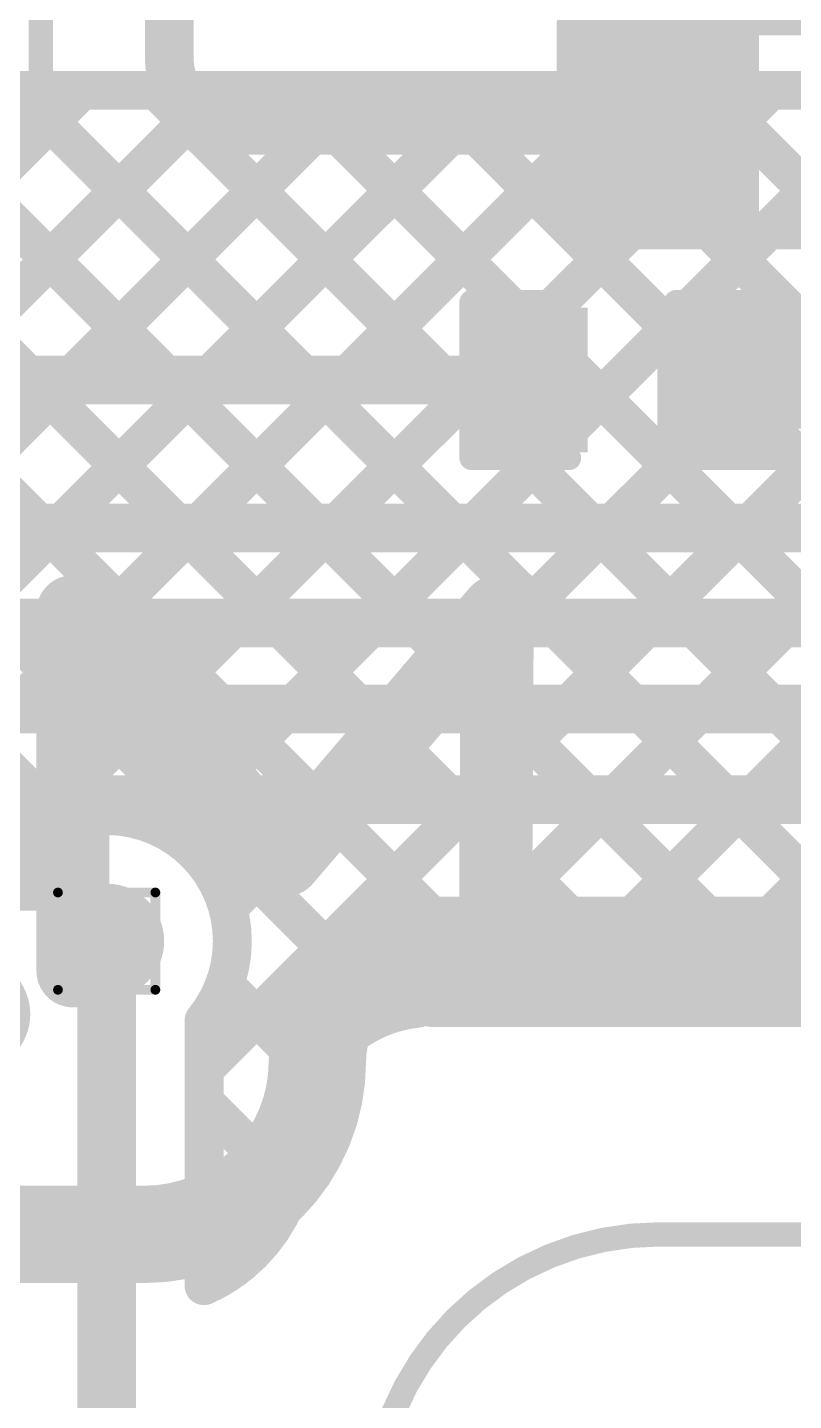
# Model space of a CAD drawing. Header units: inches. Extents: x -17 to 349, y -40 to 215.
# Drawn here: x 105.8 to 109.8, y 115.47 to 122.64 of the extents above; entities that cross this region are included whole.
import ezdxf

# ---------------------------------------------------------------- set-up
doc = ezdxf.new("R2010")
doc.units = ezdxf.units.IN
for name, color, linetype in [('Board Outline', 216, 'Continuous'), ('Bottom Layer', 5, 'Continuous'), ('Drill Drawing', 1, 'Continuous'), ('Top Layer', 1, 'Continuous'), ('Top Overlay', 2, 'Continuous'), ('Top Paste', 8, 'Continuous'), ('Top Solder', 216, 'Continuous'), ('Via Holes', 16, 'Continuous')]:
    doc.layers.add(name, color=color, linetype=linetype)

# ---------------------------------------------------------------- blocks, each defined once
blk = doc.blocks.new('C___0402_35')
at = {"layer": 'Top Layer'}
for points in [[(-0.6985, -0.3175), (-0.6985, 0.3175), (-0.2412999999999999, 0.3175), (-0.2413, -0.3175)], [(0.2412999999999999, -0.3175), (0.2413, 0.3175), (0.6985, 0.3175), (0.6985, -0.3175)]]:
    blk.add_hatch(color=1, dxfattribs=at).paths.add_polyline_path(points)
at = {"layer": 'Top Paste'}
for points in [[(-0.6985, -0.3175), (-0.6985, 0.3175), (-0.2412999999999999, 0.3175), (-0.2413, -0.3175)], [(0.2412999999999999, -0.3175), (0.2413, 0.3175), (0.6985, 0.3175), (0.6985, -0.3175)]]:
    blk.add_hatch(color=8, dxfattribs=at).paths.add_polyline_path(points)
at = {"layer": 'Top Solder'}
for points in [[(-0.7584998799999999, -0.37749988), (-0.7584998799999999, 0.37749988), (-0.18130012, 0.37749988), (-0.18130012, -0.37749988)], [(0.18130012, -0.37749988), (0.18130012, 0.37749988), (0.7584998799999999, 0.37749988), (0.7584998799999999, -0.37749988)]]:
    blk.add_hatch(color=216, dxfattribs=at).paths.add_polyline_path(points)
at = {"layer": 'Top Overlay'}
for points in [[(-0.7874, 0.4064, 0.127, 0.127, 0), (-0.7874, -0.4064, 0.127, 0.127, 0)], [(-0.2794, 0.4064, 0.127, 0.127, 0), (-0.7874, 0.4064, 0.127, 0.127, 0)], [(0.7874, 0.4064, 0.127, 0.127, 0), (0.2794, 0.4064, 0.127, 0.127, 0)], [(0.7874, 0.4064, 0.127, 0.127, 0), (0.7874, -0.4064, 0.127, 0.127, 0)], [(-0.2794, -0.4064, 0.127, 0.127, 0), (-0.7874, -0.4064, 0.127, 0.127, 0)], [(0.7874, -0.4064, 0.127, 0.127, 0), (0.2794, -0.4064, 0.127, 0.127, 0)]]:
    blk.add_lwpolyline(points, format="xyseb", dxfattribs=at)
for points in [[(-0.8191499999999999, 0.4064, 0.0635, 0.0635, 1), (-0.7556499999999999, 0.4064, 0.0635, 0.0635, 1)], [(-0.8191499999999999, 0.4064, 0.0635, 0.0635, 1), (-0.7556499999999999, 0.4064, 0.0635, 0.0635, 1)], [(-0.31115, 0.4064, 0.0635, 0.0635, 1), (-0.24765, 0.4064, 0.0635, 0.0635, 1)], [(0.24765, 0.4064, 0.0635, 0.0635, 1), (0.31115, 0.4064, 0.0635, 0.0635, 1)], [(0.7556499999999999, 0.4064, 0.0635, 0.0635, 1), (0.8191499999999999, 0.4064, 0.0635, 0.0635, 1)], [(0.7556499999999999, 0.4064, 0.0635, 0.0635, 1), (0.8191499999999999, 0.4064, 0.0635, 0.0635, 1)], [(-0.8191499999999999, -0.4064, 0.0635, 0.0635, 1), (-0.7556499999999999, -0.4064, 0.0635, 0.0635, 1)], [(-0.8191499999999999, -0.4064, 0.0635, 0.0635, 1), (-0.7556499999999999, -0.4064, 0.0635, 0.0635, 1)], [(-0.31115, -0.4064, 0.0635, 0.0635, 1), (-0.24765, -0.4064, 0.0635, 0.0635, 1)], [(0.24765, -0.4064, 0.0635, 0.0635, 1), (0.31115, -0.4064, 0.0635, 0.0635, 1)], [(0.7556499999999999, -0.4064, 0.0635, 0.0635, 1), (0.8191499999999999, -0.4064, 0.0635, 0.0635, 1)], [(0.7556499999999999, -0.4064, 0.0635, 0.0635, 1), (0.8191499999999999, -0.4064, 0.0635, 0.0635, 1)]]:
    blk.add_lwpolyline(points, format="xyseb", close=True, dxfattribs=at)
blk = doc.blocks.new('64_TQFP__10_10__63')
at = {"layer": 'Top Overlay'}
for points in [[(-5.00000016, -4.20999666, 0.127, 0.127, 0), (-5.00000016, -4.99999762, 0.127, 0.127, 0)], [(-5.00000016, -4.99999762, 0.127, 0.127, 0), (-4.209999199999999, -4.99999762, 0.127, 0.127, 0)]]:
    blk.add_lwpolyline(points, format="xyseb", dxfattribs=at)
blk.add_lwpolyline([(-5.03175016, -4.99999762, 0.0635, 0.0635, 1), (-4.96825016, -4.99999762, 0.0635, 0.0635, 1)], format="xyseb", close=True, dxfattribs=at)
blk.add_lwpolyline([(-5.03175016, -4.99999762, 0.0635, 0.0635, 1), (-4.96825016, -4.99999762, 0.0635, 0.0635, 1)], format="xyseb", close=True, dxfattribs=at)
blk = doc.blocks.new('S______B______74')
at = {"layer": 'Top Layer'}
for points in [[(-1.143, -0.4445), (-1.143, 0.4445), (-0.3809999999999999, 0.4445), (-0.3809999999999999, -0.4445)], [(0.3809999999999999, -0.4445), (0.3809999999999999, 0.4445), (1.143, 0.4445), (1.143, -0.4445)]]:
    blk.add_hatch(color=1, dxfattribs=at).paths.add_polyline_path(points)
at = {"layer": 'Top Paste'}
for points in [[(-1.143, -0.4445), (-1.143, 0.4445), (-0.3809999999999999, 0.4445), (-0.3809999999999999, -0.4445)], [(0.3809999999999999, -0.4445), (0.3809999999999999, 0.4445), (1.143, 0.4445), (1.143, -0.4445)]]:
    blk.add_hatch(color=8, dxfattribs=at).paths.add_polyline_path(points)
at = {"layer": 'Top Solder'}
for points in [[(-1.2446, -0.5460999999999999), (-1.2446, 0.5460999999999999), (-0.2794, 0.5460999999999999), (-0.2794, -0.5460999999999999)], [(0.2794, -0.5460999999999999), (0.2794, 0.5460999999999999), (1.2446, 0.5460999999999999), (1.2446, -0.5460999999999999)]]:
    blk.add_hatch(color=216, dxfattribs=at).paths.add_polyline_path(points)
at = {"layer": 'Top Overlay'}
for points in [[(1.27, 0.5588, 0.127, 0.127, 0), (-1.27, 0.5588, 0.127, 0.127, 0)], [(-1.27, 0.5588, 0.127, 0.127, 0), (-1.27, -0.5588, 0.127, 0.127, 0)], [(1.27, 0.5588, 0.127, 0.127, 0), (1.27, -0.5588, 0.127, 0.127, 0)], [(1.27, -0.5588, 0.127, 0.127, 0), (-1.27, -0.5588, 0.127, 0.127, 0)]]:
    blk.add_lwpolyline(points, format="xyseb", dxfattribs=at)
for points in [[(-1.30175, 0.5588, 0.0635, 0.0635, 1), (-1.23825, 0.5588, 0.0635, 0.0635, 1)], [(-1.30175, 0.5588, 0.0635, 0.0635, 1), (-1.23825, 0.5588, 0.0635, 0.0635, 1)], [(1.23825, 0.5588, 0.0635, 0.0635, 1), (1.30175, 0.5588, 0.0635, 0.0635, 1)], [(1.23825, 0.5588, 0.0635, 0.0635, 1), (1.30175, 0.5588, 0.0635, 0.0635, 1)], [(-1.30175, -0.5588, 0.0635, 0.0635, 1), (-1.23825, -0.5588, 0.0635, 0.0635, 1)], [(-1.30175, -0.5588, 0.0635, 0.0635, 1), (-1.23825, -0.5588, 0.0635, 0.0635, 1)], [(1.23825, -0.5588, 0.0635, 0.0635, 1), (1.30175, -0.5588, 0.0635, 0.0635, 1)], [(1.23825, -0.5588, 0.0635, 0.0635, 1), (1.30175, -0.5588, 0.0635, 0.0635, 1)]]:
    blk.add_lwpolyline(points, format="xyseb", close=True, dxfattribs=at)

msp = doc.modelspace()

# ---------------------------------------------------------------- hatches: boundary and pattern name
at = {"layer": 'Bottom Layer'}
h = msp.add_hatch(color=5, dxfattribs=at)
edge = h.paths.add_edge_path()
edge.add_arc((106.21358234, 117.87034592), 0.2999994, 0, 360)
h = msp.add_hatch(color=5, dxfattribs=at)
edge = h.paths.add_edge_path()
edge.add_arc((105.51496804, 117.48934592), 0.2999994, 0, 360)
at = {"layer": 'Top Layer'}
h = msp.add_hatch(color=1, dxfattribs=at)
edge = h.paths.add_edge_path()
edge.add_arc((106.21358234, 117.87034592), 0.2999994, 0, 360)
h = msp.add_hatch(color=1, dxfattribs=at)
edge = h.paths.add_edge_path()
edge.add_arc((105.51496804, 117.48934592), 0.2999994, 0, 360)
at = {"layer": 'Via Holes'}
h = msp.add_hatch(color=7, dxfattribs=at)
edge = h.paths.add_edge_path()
edge.add_arc((106.21358234, 117.87034592), 0.1499997, 0, 360)

# ---------------------------------------------------------------- linework, layer by layer
at = {"layer": 'Board Outline'}
for points in [[(107.59693492, 114.8399786, 0.127, 0.127, -0.4142135623730951), (109.09693446, 116.33997814, 0.127, 0.127, 0)], [(109.09693446, 116.33998068, 0.127, 0.127, 0), (110.1876511, 116.33998068, 0.127, 0.127, 0)]]:
    msp.add_lwpolyline(points, format="xyseb", dxfattribs=at)
for points in [[(109.06518446, 116.33998068, 0.0635, 0.0635, 1), (109.12868446, 116.33998068, 0.0635, 0.0635, 1)], [(109.06518446, 116.33997814, 0.0635, 0.0635, 1), (109.12868446, 116.33997814, 0.0635, 0.0635, 1)]]:
    msp.add_lwpolyline(points, format="xyseb", close=True, dxfattribs=at)
at = {"layer": 'Bottom Layer'}
for points in [[(106.72158234, 117.20172648, 0.2032, 0.2032, 0), (115.02835516, 125.5084993, 0.2032, 0.2032, 0)], [(107.74261154, 117.50433446, 0.2032, 0.2032, 0), (115.02835516, 124.79007808, 0.2032, 0.2032, 0)], [(91.75474156, 122.3108679, 0.2032, 0.2032, 0), (110.93656248, 122.3108679, 0.2032, 0.2032, 0)], [(102.1617591, 122.3108679, 0.2032, 0.2032, 0), (105.98706006, 118.48556694, 0.2032, 0.2032, 0)], [(102.4261731, 118.653687, 0.2032, 0.2032, 0), (106.083354, 122.3108679, 0.2032, 0.2032, 0)], [(102.88018032, 122.3108679, 0.2032, 0.2032, 0), (107.69891084, 117.49213738, 0.2032, 0.2032, 0)], [(103.1145004, 118.62359308, 0.2032, 0.2032, 0), (106.80177522, 122.3108679, 0.2032, 0.2032, 0)], [(103.59860154, 122.3108679, 0.2032, 0.2032, 0), (108.3853179, 117.52415154, 0.2032, 0.2032, 0)], [(103.65375256, 118.44442402, 0.2032, 0.2032, 0), (107.52019644, 122.3108679, 0.2032, 0.2032, 0)], [(104.08095008, 118.15320032, 0.2032, 0.2032, 0), (108.23861766, 122.3108679, 0.2032, 0.2032, 0)], [(104.31702276, 122.3108679, 0.2032, 0.2032, 0), (109.10373912, 117.52415154, 0.2032, 0.2032, 0)], [(104.41173936, 117.76556838, 0.2032, 0.2032, 0), (108.95703888, 122.3108679, 0.2032, 0.2032, 0)], [(105.03544398, 122.3108679, 0.2032, 0.2032, 0), (109.8221578, 117.52415408, 0.2032, 0.2032, 0)], [(105.50951466, 118.14492246, 0.2032, 0.2032, 0), (109.6754601, 122.3108679, 0.2032, 0.2032, 0)], [(105.7538652, 122.3108679, 0.2032, 0.2032, 0), (110.54057902, 117.52415408, 0.2032, 0.2032, 0)], [(106.47228642, 122.3108679, 0.2032, 0.2032, 0), (111.25900024, 117.52415408, 0.2032, 0.2032, 0)], [(106.52841534, 118.44540192, 0.2032, 0.2032, 0), (110.39388132, 122.3108679, 0.2032, 0.2032, 0)], [(106.84569436, 118.04425972, 0.2032, 0.2032, 0), (111.12528194, 122.3238473, 0.2032, 0.2032, 0)], [(107.19070764, 122.3108679, 0.2032, 0.2032, 0), (113.03573278, 116.46584276, 0.2032, 0.2032, 0)], [(107.90912886, 122.3108679, 0.2032, 0.2032, 0), (113.43518842, 116.78480834, 0.2032, 0.2032, 0)], [(108.62755008, 122.3108679, 0.2032, 0.2032, 0), (113.7322084, 117.20620958, 0.2032, 0.2032, 0)], [(109.3459713, 122.3108679, 0.2032, 0.2032, 0), (112.29569108, 119.36114812, 0.2032, 0.2032, 0)], [(108.48084984, 117.52415154, 0.2032, 0.2032, 0), (112.06274768, 121.10604938, 0.2032, 0.2032, 0)], [(109.19927106, 117.52415154, 0.2032, 0.2032, 0), (112.20994322, 120.5348237, 0.2032, 0.2032, 0)], [(105.61479512, 118.13730246, 0.2032, 0.2032, -0.8095772946758049), (106.86918174, 117.87034592, 0.2032, 0.2032, 0)], [(106.21358234, 110.61339066, 0.3048, 0.3048, 0), (106.21358234, 117.87034592, 0.3048, 0.3048, 0)], [(106.86918174, 117.87034592, 0.2032, 0.2032, -0.1727630097028703), (106.72158234, 117.45592206, 0.2032, 0.2032, 0)], [(106.82880336, 117.64382364, 0.2032, 0.2032, 0), (107.30226698, 117.17036002, 0.2032, 0.2032, 0)], [(107.70578154, 117.49426082, 0.2032, 0.2032, -0.04912955972454165), (107.83926616, 117.5208089, 0.2032, 0.2032, 0)], [(107.90731784, 117.52415154, 0.2032, 0.2032, 0), (111.49339398, 117.52415408, 0.2032, 0.2032, 0)], [(107.90731784, 117.52415154, 0.2032, 0.2032, 0), (111.49339144, 117.524149, 0.2032, 0.2032, 0)], [(106.72158234, 116.0722596, 0.2032, 0.2032, 0), (106.72158234, 117.45592206, 0.2032, 0.2032, 0)], [(107.4668793, 117.3665674, 0.2032, 0.2032, -0.04912907524868643), (107.58004138, 117.44217812, 0.2032, 0.2032, 0)], [(107.58004138, 117.44217812, 0.2032, 0.2032, -0.04912951600846999), (107.70578154, 117.49426082, 0.2032, 0.2032, 0)], [(107.37064378, 117.27033188, 0.2032, 0.2032, -0.04912892395792458), (107.4668793, 117.3665674, 0.2032, 0.2032, 0)], [(107.29503306, 117.15717234, 0.2032, 0.2032, -0.04912821701785772), (107.37064378, 117.27033188, 0.2032, 0.2032, 0)], [(107.2429529, 117.03143218, 0.2032, 0.2032, -0.04912934993784398), (107.29503306, 117.15717234, 0.2032, 0.2032, 0)], [(106.72158234, 117.03262344, 0.2032, 0.2032, 0), (107.17445418, 116.5797516, 0.2032, 0.2032, 0)], [(106.72158234, 116.48330526, 0.2032, 0.2032, 0), (107.23287926, 116.99460218, 0.2032, 0.2032, 0)], [(107.21640482, 116.89794756, 0.2032, 0.2032, -0.04912938342459335), (107.2429529, 117.03143218, 0.2032, 0.2032, 0)], [(107.21306218, 116.82989842, 0.2032, 0.2032, -0.04880316713579863), (107.19732688, 116.66908086, 0.2032, 0.2032, 0)], [(107.19690778, 116.66696504, 0.2032, 0.2032, -0.048464876182085), (107.15032672, 116.51340426, 0.2032, 0.2032, 0)], [(107.14948344, 116.51136718, 0.2032, 0.2032, -0.1478109078411808), (106.84481806, 116.14035954, 0.2032, 0.2032, 0)], [(106.72158234, 116.31420222, 0.2032, 0.2032, 0), (106.87456146, 116.1612231, 0.2032, 0.2032, 0)], [(106.84379698, 116.13967628, 0.2032, 0.2032, -0.04213022098544892), (106.72158234, 116.0722596, 0.2032, 0.2032, 0)]]:
    msp.add_lwpolyline(points, format="xyseb", dxfattribs=at)
for points in [[(105.7030652, 122.3108679, 0.1016, 0.1016, 1), (105.8046652, 122.3108679, 0.1016, 0.1016, 1)], [(106.032554, 122.3108679, 0.1016, 0.1016, 1), (106.134154, 122.3108679, 0.1016, 0.1016, 1)], [(106.42148642, 122.3108679, 0.1016, 0.1016, 1), (106.52308642, 122.3108679, 0.1016, 0.1016, 1)], [(106.75097522, 122.3108679, 0.1016, 0.1016, 1), (106.85257522, 122.3108679, 0.1016, 0.1016, 1)], [(107.13990764, 122.3108679, 0.1016, 0.1016, 1), (107.24150764, 122.3108679, 0.1016, 0.1016, 1)], [(107.46939644, 122.3108679, 0.1016, 0.1016, 1), (107.57099644, 122.3108679, 0.1016, 0.1016, 1)], [(107.85832886, 122.3108679, 0.1016, 0.1016, 1), (107.95992886, 122.3108679, 0.1016, 0.1016, 1)], [(108.18781766, 122.3108679, 0.1016, 0.1016, 1), (108.28941766, 122.3108679, 0.1016, 0.1016, 1)], [(108.57675008, 122.3108679, 0.1016, 0.1016, 1), (108.67835008, 122.3108679, 0.1016, 0.1016, 1)], [(108.90623888, 122.3108679, 0.1016, 0.1016, 1), (109.00783888, 122.3108679, 0.1016, 0.1016, 1)], [(109.2951713, 122.3108679, 0.1016, 0.1016, 1), (109.3967713, 122.3108679, 0.1016, 0.1016, 1)], [(109.6246601, 122.3108679, 0.1016, 0.1016, 1), (109.7262601, 122.3108679, 0.1016, 0.1016, 1)], [(105.93626006, 118.48556694, 0.1016, 0.1016, 1), (106.03786006, 118.48556694, 0.1016, 0.1016, 1)], [(106.47761534, 118.44540192, 0.1016, 0.1016, 1), (106.57921534, 118.44540192, 0.1016, 0.1016, 1)], [(106.79489436, 118.04425972, 0.1016, 0.1016, 1), (106.89649436, 118.04425972, 0.1016, 0.1016, 1)], [(106.13738234, 117.87034592, 0.1524, 0.1524, 1), (106.28978234, 117.87034592, 0.1524, 0.1524, 1)], [(106.81838174, 117.87034592, 0.1016, 0.1016, 1), (106.91998174, 117.87034592, 0.1016, 0.1016, 1)], [(106.81838174, 117.87034592, 0.1016, 0.1016, 1), (106.91998174, 117.87034592, 0.1016, 0.1016, 1)], [(106.77800336, 117.64382364, 0.1016, 0.1016, 1), (106.87960336, 117.64382364, 0.1016, 0.1016, 1)], [(107.69181154, 117.50433446, 0.1016, 0.1016, 1), (107.79341154, 117.50433446, 0.1016, 0.1016, 1)], [(107.78846616, 117.5208089, 0.1016, 0.1016, 1), (107.89006616, 117.5208089, 0.1016, 0.1016, 1)], [(107.85651784, 117.52415154, 0.1016, 0.1016, 1), (107.95811784, 117.52415154, 0.1016, 0.1016, 1)], [(107.85651784, 117.52415154, 0.1016, 0.1016, 1), (107.95811784, 117.52415154, 0.1016, 0.1016, 1)], [(108.3345179, 117.52415154, 0.1016, 0.1016, 1), (108.4361179, 117.52415154, 0.1016, 0.1016, 1)], [(108.43004984, 117.52415154, 0.1016, 0.1016, 1), (108.53164984, 117.52415154, 0.1016, 0.1016, 1)], [(109.05293912, 117.52415154, 0.1016, 0.1016, 1), (109.15453912, 117.52415154, 0.1016, 0.1016, 1)], [(109.14847106, 117.52415154, 0.1016, 0.1016, 1), (109.25007106, 117.52415154, 0.1016, 0.1016, 1)], [(109.7713578, 117.52415408, 0.1016, 0.1016, 1), (109.8729578, 117.52415408, 0.1016, 0.1016, 1)], [(106.67078234, 117.45592206, 0.1016, 0.1016, 1), (106.77238234, 117.45592206, 0.1016, 0.1016, 1)], [(106.67078234, 117.45592206, 0.1016, 0.1016, 1), (106.77238234, 117.45592206, 0.1016, 0.1016, 1)], [(107.52924138, 117.44217812, 0.1016, 0.1016, 1), (107.63084138, 117.44217812, 0.1016, 0.1016, 1)], [(107.52924138, 117.44217812, 0.1016, 0.1016, 1), (107.63084138, 117.44217812, 0.1016, 0.1016, 1)], [(107.64811084, 117.49213738, 0.1016, 0.1016, 1), (107.74971084, 117.49213738, 0.1016, 0.1016, 1)], [(107.65498154, 117.49426082, 0.1016, 0.1016, 1), (107.75658154, 117.49426082, 0.1016, 0.1016, 1)], [(107.65498154, 117.49426082, 0.1016, 0.1016, 1), (107.75658154, 117.49426082, 0.1016, 0.1016, 1)], [(107.4160793, 117.3665674, 0.1016, 0.1016, 1), (107.5176793, 117.3665674, 0.1016, 0.1016, 1)], [(107.4160793, 117.3665674, 0.1016, 0.1016, 1), (107.5176793, 117.3665674, 0.1016, 0.1016, 1)], [(107.31984378, 117.27033188, 0.1016, 0.1016, 1), (107.42144378, 117.27033188, 0.1016, 0.1016, 1)], [(107.31984378, 117.27033188, 0.1016, 0.1016, 1), (107.42144378, 117.27033188, 0.1016, 0.1016, 1)], [(106.67078234, 117.20172648, 0.1016, 0.1016, 1), (106.77238234, 117.20172648, 0.1016, 0.1016, 1)], [(107.24423306, 117.15717234, 0.1016, 0.1016, 1), (107.34583306, 117.15717234, 0.1016, 0.1016, 1)], [(107.24423306, 117.15717234, 0.1016, 0.1016, 1), (107.34583306, 117.15717234, 0.1016, 0.1016, 1)], [(107.25146698, 117.17036002, 0.1016, 0.1016, 1), (107.35306698, 117.17036002, 0.1016, 0.1016, 1)], [(106.67078234, 117.03262344, 0.1016, 0.1016, 1), (106.77238234, 117.03262344, 0.1016, 0.1016, 1)], [(107.18207926, 116.99460218, 0.1016, 0.1016, 1), (107.28367926, 116.99460218, 0.1016, 0.1016, 1)], [(107.1921529, 117.03143218, 0.1016, 0.1016, 1), (107.2937529, 117.03143218, 0.1016, 0.1016, 1)], [(107.1921529, 117.03143218, 0.1016, 0.1016, 1), (107.2937529, 117.03143218, 0.1016, 0.1016, 1)], [(107.16560482, 116.89794756, 0.1016, 0.1016, 1), (107.26720482, 116.89794756, 0.1016, 0.1016, 1)], [(107.16226218, 116.82989842, 0.1016, 0.1016, 1), (107.26386218, 116.82989842, 0.1016, 0.1016, 1)], [(107.14610778, 116.66696504, 0.1016, 0.1016, 1), (107.24770778, 116.66696504, 0.1016, 0.1016, 1)], [(107.14652688, 116.66908086, 0.1016, 0.1016, 1), (107.24812688, 116.66908086, 0.1016, 0.1016, 1)], [(107.12365418, 116.5797516, 0.1016, 0.1016, 1), (107.22525418, 116.5797516, 0.1016, 0.1016, 1)], [(107.09868344, 116.51136718, 0.1016, 0.1016, 1), (107.20028344, 116.51136718, 0.1016, 0.1016, 1)], [(107.09952672, 116.51340426, 0.1016, 0.1016, 1), (107.20112672, 116.51340426, 0.1016, 0.1016, 1)], [(106.67078234, 116.48330526, 0.1016, 0.1016, 1), (106.77238234, 116.48330526, 0.1016, 0.1016, 1)], [(106.67078234, 116.31420222, 0.1016, 0.1016, 1), (106.77238234, 116.31420222, 0.1016, 0.1016, 1)], [(106.79299698, 116.13967628, 0.1016, 0.1016, 1), (106.89459698, 116.13967628, 0.1016, 0.1016, 1)], [(106.79401806, 116.14035954, 0.1016, 0.1016, 1), (106.89561806, 116.14035954, 0.1016, 0.1016, 1)], [(106.82376146, 116.1612231, 0.1016, 0.1016, 1), (106.92536146, 116.1612231, 0.1016, 0.1016, 1)], [(106.67078234, 116.0722596, 0.1016, 0.1016, 1), (106.77238234, 116.0722596, 0.1016, 0.1016, 1)], [(106.67078234, 116.0722596, 0.1016, 0.1016, 1), (106.77238234, 116.0722596, 0.1016, 0.1016, 1)]]:
    msp.add_lwpolyline(points, format="xyseb", close=True, dxfattribs=at)
at = {"layer": 'Drill Drawing'}
for points in [[(105.95958234, 118.12434592, 0.0508, 0.0508, 0), (106.46758234, 118.12434592, 0.0508, 0.0508, 0)], [(105.95958234, 117.61634592, 0.0508, 0.0508, 0), (105.95958234, 118.12434592, 0.0508, 0.0508, 0)], [(106.46758234, 117.61634592, 0.0508, 0.0508, 0), (106.46758234, 118.12434592, 0.0508, 0.0508, 0)], [(105.95958234, 117.61634592, 0.0508, 0.0508, 0), (106.46758234, 117.61634592, 0.0508, 0.0508, 0)]]:
    msp.add_lwpolyline(points, format="xyseb", dxfattribs=at)
for points in [[(105.94688234, 118.12434592, 0.0254, 0.0254, 1), (105.97228234, 118.12434592, 0.0254, 0.0254, 1)], [(105.94688234, 118.12434592, 0.0254, 0.0254, 1), (105.97228234, 118.12434592, 0.0254, 0.0254, 1)], [(106.45488234, 118.12434592, 0.0254, 0.0254, 1), (106.48028234, 118.12434592, 0.0254, 0.0254, 1)], [(106.45488234, 118.12434592, 0.0254, 0.0254, 1), (106.48028234, 118.12434592, 0.0254, 0.0254, 1)], [(105.94688234, 117.61634592, 0.0254, 0.0254, 1), (105.97228234, 117.61634592, 0.0254, 0.0254, 1)], [(105.94688234, 117.61634592, 0.0254, 0.0254, 1), (105.97228234, 117.61634592, 0.0254, 0.0254, 1)], [(106.45488234, 117.61634592, 0.0254, 0.0254, 1), (106.48028234, 117.61634592, 0.0254, 0.0254, 1)], [(106.45488234, 117.61634592, 0.0254, 0.0254, 1), (106.48028234, 117.61634592, 0.0254, 0.0254, 1)]]:
    msp.add_lwpolyline(points, format="xyseb", close=True, dxfattribs=at)
at = {"layer": 'Top Layer'}
for points in [[(106.54005362, 122.48085486, 0.254, 0.254, 0), (106.54005362, 123.39871434, 0.254, 0.254, 0)], [(106.91829772, 122.10261076, 0.254, 0.254, -0.4142135623730951), (106.54005362, 122.48085486, 0.254, 0.254, 0)], [(106.91829772, 122.10261076, 0.254, 0.254, 0), (109.13307358, 122.10261076, 0.254, 0.254, 0)], [(109.45984204, 120.79872208, 0.508, 0.508, 0), (110.21492054, 120.79872208, 0.508, 0.508, 0)], [(105.62725382, 120.79872208, 0.254, 0.254, 0), (108.43457358, 120.79872208, 0.254, 0.254, 0)], [(103.94670092, 120.02631824, 0.254, 0.254, 0), (112.42434716, 120.02631824, 0.254, 0.254, 0)], [(103.86516692, 119.52997176, 0.254, 0.254, 0), (113.06139948, 119.52997176, 0.254, 0.254, 0)], [(102.94841742, 119.08257616, 0.254, 0.254, 0), (113.60282588, 119.08257616, 0.254, 0.254, 0)], [(102.79725948, 118.60938432, 0.254, 0.254, 0), (113.04422908, 118.60938432, 0.254, 0.254, 0)], [(102.0130929, 118.15726432, 0.254, 0.254, 0), (105.84391836, 118.15726432, 0.254, 0.254, 0)], [(105.84391836, 118.15726432, 0.254, 0.254, -0.1767562807867894), (106.02871098, 118.08982986, 0.254, 0.254, 0)], [(106.02871098, 118.08982986, 0.254, 0.254, 0), (106.24593686, 117.90927142, 0.254, 0.254, 0)], [(107.31269876, 117.24198294, 0.508, 0.508, -0.4142135623730951), (107.91838462, 117.8476688, 0.508, 0.508, 0)], [(107.91838462, 117.8476688, 0.508, 0.508, 0), (112.94918482, 117.8476688, 0.508, 0.508, 0)], [(106.24593686, 117.90927142, 0.254, 0.254, 0), (106.29276684, 117.87034592, 0.254, 0.254, 0)], [(107.31269876, 117.24198294, 0.508, 0.508, -0.4142135623730951), (106.41069396, 116.33997814, 0.508, 0.508, 0)], [(104.20165088, 116.33997814, 0.508, 0.508, 0), (106.41069396, 116.33997814, 0.508, 0.508, 0)]]:
    msp.add_lwpolyline(points, format="xyseb", dxfattribs=at)
for points in [[(106.47655362, 122.48085486, 0.127, 0.127, 1), (106.60355362, 122.48085486, 0.127, 0.127, 1)], [(106.47655362, 122.48085486, 0.127, 0.127, 1), (106.60355362, 122.48085486, 0.127, 0.127, 1)], [(106.85479772, 122.10261076, 0.127, 0.127, 1), (106.98179772, 122.10261076, 0.127, 0.127, 1)], [(106.85479772, 122.10261076, 0.127, 0.127, 1), (106.98179772, 122.10261076, 0.127, 0.127, 1)], [(109.06957358, 122.10261076, 0.127, 0.127, 1), (109.19657358, 122.10261076, 0.127, 0.127, 1)], [(109.33284204, 120.79872208, 0.254, 0.254, 1), (109.58684204, 120.79872208, 0.254, 0.254, 1)], [(108.37107358, 120.79872208, 0.127, 0.127, 1), (108.49807358, 120.79872208, 0.127, 0.127, 1)], [(105.78041836, 118.15726432, 0.127, 0.127, 1), (105.90741836, 118.15726432, 0.127, 0.127, 1)], [(105.78041836, 118.15726432, 0.127, 0.127, 1), (105.90741836, 118.15726432, 0.127, 0.127, 1)], [(105.96521098, 118.08982986, 0.127, 0.127, 1), (106.09221098, 118.08982986, 0.127, 0.127, 1)], [(105.96521098, 118.08982986, 0.127, 0.127, 1), (106.09221098, 118.08982986, 0.127, 0.127, 1)], [(107.79138462, 117.8476688, 0.254, 0.254, 1), (108.04538462, 117.8476688, 0.254, 0.254, 1)], [(107.79138462, 117.8476688, 0.254, 0.254, 1), (108.04538462, 117.8476688, 0.254, 0.254, 1)], [(106.18243686, 117.90927142, 0.127, 0.127, 1), (106.30943686, 117.90927142, 0.127, 0.127, 1)], [(106.18243686, 117.90927142, 0.127, 0.127, 1), (106.30943686, 117.90927142, 0.127, 0.127, 1)], [(106.22926684, 117.87034592, 0.127, 0.127, 1), (106.35626684, 117.87034592, 0.127, 0.127, 1)], [(107.18569876, 117.24198294, 0.254, 0.254, 1), (107.43969876, 117.24198294, 0.254, 0.254, 1)], [(107.18569876, 117.24198294, 0.254, 0.254, 1), (107.43969876, 117.24198294, 0.254, 0.254, 1)], [(106.28369396, 116.33997814, 0.254, 0.254, 1), (106.53769396, 116.33997814, 0.254, 0.254, 1)], [(106.28369396, 116.33997814, 0.254, 0.254, 1), (106.53769396, 116.33997814, 0.254, 0.254, 1)]]:
    msp.add_lwpolyline(points, format="xyseb", close=True, dxfattribs=at)
at = {"layer": 'Top Overlay'}
for points in [[(106.03763654, 117.71537036, 0.3809999999999999, 0.3809999999999999, 0), (106.03763654, 119.58974304, 0.3809999999999999, 0.3809999999999999, 0)], [(106.03763654, 119.58974304, 0.3809999999999999, 0.3809999999999999, 0), (107.14431454, 118.29363184, 0.3809999999999999, 0.3809999999999999, 0)], [(107.14431454, 118.29363184, 0.3809999999999999, 0.3809999999999999, 0), (108.25099254, 119.58974304, 0.3809999999999999, 0.3809999999999999, 0)], [(108.24102304, 117.71536782, 0.3809999999999999, 0.3809999999999999, 0), (108.25099254, 119.58974304, 0.3809999999999999, 0.3809999999999999, 0)]]:
    msp.add_lwpolyline(points, format="xyseb", dxfattribs=at)
for points in [[(105.94238654, 119.58974304, 0.1905, 0.1905, 1), (106.13288654, 119.58974304, 0.1905, 0.1905, 1)], [(105.94238654, 119.58974304, 0.1905, 0.1905, 1), (106.13288654, 119.58974304, 0.1905, 0.1905, 1)], [(108.15574254, 119.58974304, 0.1905, 0.1905, 1), (108.34624254, 119.58974304, 0.1905, 0.1905, 1)], [(108.15574254, 119.58974304, 0.1905, 0.1905, 1), (108.34624254, 119.58974304, 0.1905, 0.1905, 1)], [(107.04906454, 118.29363184, 0.1905, 0.1905, 1), (107.23956454, 118.29363184, 0.1905, 0.1905, 1)], [(107.04906454, 118.29363184, 0.1905, 0.1905, 1), (107.23956454, 118.29363184, 0.1905, 0.1905, 1)], [(105.94238654, 117.71537036, 0.1905, 0.1905, 1), (106.13288654, 117.71537036, 0.1905, 0.1905, 1)], [(108.14577304, 117.71536782, 0.1905, 0.1905, 1), (108.33627304, 117.71536782, 0.1905, 0.1905, 1)]]:
    msp.add_lwpolyline(points, format="xyseb", close=True, dxfattribs=at)

# ---------------------------------------------------------------- block references
for name, p, rotation in [('64_TQFP__10_10__63', (100.87005734, 127.14871446), 90), ('S______B______74', (109.89507358, 122.10261076), 180), ('C___0402_35', (108.90447358, 120.79872208), 180)]:
    msp.add_blockref(name, p, dxfattribs=dict(rotation=rotation))

doc.saveas('drawing.dxf')
